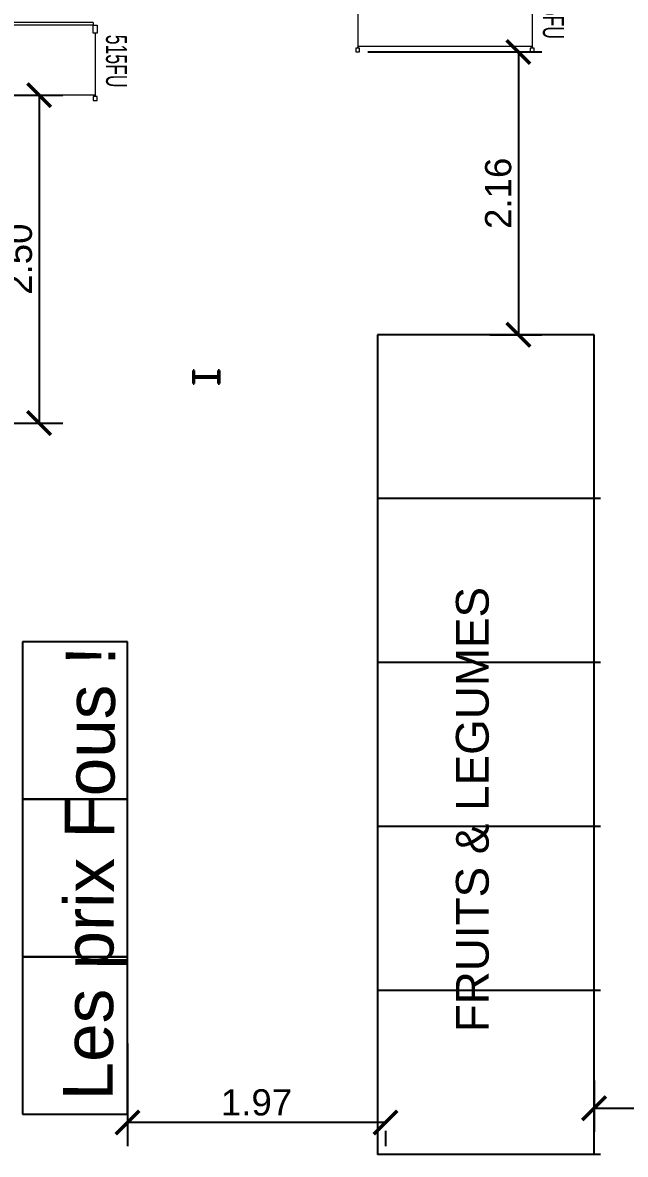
# Model space of a CAD drawing. Header units: millimetres. Extents: x 15590 to 15992, y 1055 to 1132.
# Drawn here: x 15766.63 to 15771.23, y 1073.54 to 1082.17 of the extents above; entities that cross this region are included whole.
import ezdxf
from ezdxf.enums import TextEntityAlignment as Align

# ---------------------------------------------------------------- set-up
doc = ezdxf.new("R2010")
doc.units = ezdxf.units.MM
doc.header["$MEASUREMENT"] = 0
doc.layers.get('0').update_dxf_attribs({"lineweight": 9})
doc.layers.add('DRAUF', color=7, linetype='Continuous')
doc.layers.add('structure', color=7, linetype='Continuous')
doc.styles.add('Arial Narrow', font='ARIALN.TTF', dxfattribs={"height": 0.3})
doc.styles.get("Standard").update_dxf_attribs({"font": 'swiss.ttf', "height": 0.2})
doc.dimstyles.get("Standard").update_dxf_attribs({"dimtxt": 0.2, "dimasz": 0.18, "dimexe": 0.18, "dimexo": 0.0625, "dimgap": 0.05, "dimtad": 1, "dimzin": 4, "dimdsep": 46, "dimtxsty": 'Standard', "dimblk": 'ARCHTICK', "dimcen": 0.09, "dimadec": 0, "dimazin": 0, "dimtfac": 1, "dimtofl": 0, "dimtmove": 0, "dimatfit": 3, "dimfxl": 1, "dimtolj": 1, "dimtzin": 0, "dimarcsym": 0})

# ---------------------------------------------------------------- blocks, each defined once
blk = doc.blocks.new('_ArchTick')
at = {"color": 0, "linetype": 'ByBlock', "const_width": 0.15}
blk.add_lwpolyline([(-0.5, -0.5), (0.5, 0.5)], dxfattribs=at)
blk = doc.blocks.new('*D256')
at = {"color": 0, "lineweight": -2, "transparency": 16777216}
for p, q in [((15766.3506, 1081.6185), (15766.937, 1081.6185)), ((15766.757, 1081.6185), (15766.757, 1079.1179)), ((15766.5666, 1079.1179), (15766.937, 1079.1179))]:
    blk.add_line(p, q, dxfattribs=at)
at = {"layer": 'DEFPOINTS', "color": 0, "transparency": 16777216}
for p in [(15766.2881, 1081.6185), (15766.5041, 1079.1179), (15766.757, 1079.1179)]:
    blk.add_point(p, dxfattribs=at)
at = {"color": 0, "lineweight": -2, "transparency": 16777216, "xscale": 0.18, "yscale": 0.18, "zscale": 0.18}
for p, rotation in [((15766.757, 1081.6185), 90), ((15766.757, 1079.1179), 270)]:
    blk.add_blockref('_ArchTick', p, dxfattribs=dict(at, rotation=rotation))
at = {"color": 0, "transparency": 16777216, "insert": (15766.6042, 1080.3682), "char_height": 0.2, "attachment_point": 5, "rotation": 90}
blk.add_mtext('\\A1;2.50', dxfattribs=at)
blk = doc.blocks.new('les prix fous')
at = {"layer": 'DRAUF'}
for p, q in [((0.4, 1.2), (-0.4, 1.2)), ((-0.4, 1.2), (-0.4, 0)), ((0.4, 0), (0.4, 1.2)), ((-0.4, 0), (0.4, 0))]:
    blk.add_line(p, q, dxfattribs=at)
blk = doc.blocks.new('TG 515X133')
at = {"color": 6}
for p, q in [((-0.68, 0.02), (-0.68, 0.08)), ((-0.68, 0.08), (-0.65, 0.08)), ((-0.65, 0.02), (-0.68, 0.02)), ((-0.65, 0.08), (-0.65, 0.02)), ((-0.65, 0), (-0.65, 0.02)), ((-0.65, 0.02), (0.65, 0.02)), ((-0.65, 0), (0.65, 0)), ((0.68, 0.08), (0.65, 0.08)), ((0.65, 0.08), (0.65, 0.02)), ((0.65, 0.02), (0.68, 0.02)), ((0.65, 0.02), (0.65, 0)), ((0.68, 0.02), (0.68, 0.08))]:
    blk.add_line(p, q, dxfattribs=at)
for points in [[(-0.665, 0.5535), (-0.665, 0.5635), (-0.65, 0.5635), (-0.65, 0.5935), (-0.68, 0.5935), (-0.68, 0.5635), (-0.665, 0.5635), (-0.665, 0.5535)], [(-0.665, 0.08), (-0.665, 0.5535)], [(-0.665, 0.553), (0.665, 0.553)], [(0.665, 0.5535), (0.665, 0.5635), (0.68, 0.5635), (0.68, 0.5935), (0.65, 0.5935), (0.65, 0.5635), (0.665, 0.5635), (0.665, 0.5535)], [(0.665, 0.08), (0.665, 0.5535)]]:
    blk.add_lwpolyline(points, dxfattribs=at)
blk = doc.blocks.new('TG 515X133 1')
blk.add_blockref('TG 515X133', (0, 0))
at = {"color": 151, "lineweight": 15, "width": 0.6}
blk.add_text('515FU', height=0.16, rotation=90, dxfattribs=at).set_placement((-0.8273, 0.4949), align=Align.MIDDLE_RIGHT)
blk = doc.blocks.new('*D276')
at = {"color": 0, "lineweight": -2, "transparency": 16777216}
for p, q in [((15767.4317, 1074.387), (15767.4317, 1073.6047)), ((15769.3987, 1073.7847), (15767.4317, 1073.7847)), ((15769.3987, 1073.7222), (15769.3987, 1073.6047))]:
    blk.add_line(p, q, dxfattribs=at)
at = {"layer": 'DEFPOINTS', "color": 0, "transparency": 16777216}
for p in [(15767.4317, 1074.4495), (15767.4317, 1073.7847), (15769.3987, 1073.7847)]:
    blk.add_point(p, dxfattribs=at)
at = {"color": 0, "lineweight": -2, "transparency": 16777216, "xscale": 0.18, "yscale": 0.18, "zscale": 0.18, "rotation": 180}
blk.add_blockref('_ArchTick', (15767.4317, 1073.7847), dxfattribs=at)
at = {"color": 0, "lineweight": -2, "transparency": 16777216, "xscale": 0.18, "yscale": 0.18, "zscale": 0.18}
blk.add_blockref('_ArchTick', (15769.3987, 1073.7847), dxfattribs=at)
at = {"color": 0, "transparency": 16777216, "insert": (15768.4152, 1073.9374), "char_height": 0.2, "attachment_point": 5}
blk.add_mtext('\\A1;1.97', dxfattribs=at)
blk = doc.blocks.new('*D261')
at = {"color": 0, "lineweight": -2, "transparency": 16777216}
for p, q in [((15769.2641, 1081.9485), (15770.5917, 1081.9485)), ((15770.4117, 1081.9485), (15770.4117, 1079.7922)), ((15770.1945, 1079.7922), (15770.5917, 1079.7922))]:
    blk.add_line(p, q, dxfattribs=at)
at = {"layer": 'DEFPOINTS', "color": 0, "transparency": 16777216}
for p in [(15769.2016, 1081.9485), (15770.132, 1079.7922), (15770.4117, 1079.7922)]:
    blk.add_point(p, dxfattribs=at)
at = {"color": 0, "lineweight": -2, "transparency": 16777216, "xscale": 0.18, "yscale": 0.18, "zscale": 0.18}
for p, rotation in [((15770.4117, 1081.9485), 90), ((15770.4117, 1079.7922), 270)]:
    blk.add_blockref('_ArchTick', p, dxfattribs=dict(at, rotation=rotation))
at = {"color": 0, "transparency": 16777216, "insert": (15770.2589, 1080.8704), "char_height": 0.2, "attachment_point": 5, "rotation": 90}
blk.add_mtext('\\A1;2.16', dxfattribs=at)
blk = doc.blocks.new('A$C366C29EA')
at = {"color": 3}
for p, q in [((-0.05, 0), (-0.05, 1.7)), ((1.2, 0.05), (1.2, 1.7)), ((-0.05, 0.05), (1.2, 0.05))]:
    blk.add_line(p, q, dxfattribs=at)
at = {"layer": 'DRAUF', "color": 3}
blk.add_line((1.2, 1.7), (-0.05, 1.7), dxfattribs=at)
blk = doc.blocks.new('*D278')
at = {"color": 0, "lineweight": -2, "transparency": 16777216}
for p, q in [((15770.9887, 1074.1047), (15770.9887, 1073.7147)), ((15772.7848, 1074.1062), (15772.7848, 1073.7147)), ((15770.9887, 1073.8947), (15772.7848, 1073.8947))]:
    blk.add_line(p, q, dxfattribs=at)
at = {"layer": 'DEFPOINTS', "color": 0, "transparency": 16777216}
for p in [(15770.9887, 1074.1672), (15772.7848, 1074.1687), (15772.7848, 1073.8947)]:
    blk.add_point(p, dxfattribs=at)
at = {"color": 0, "lineweight": -2, "transparency": 16777216, "xscale": 0.18, "yscale": 0.18, "zscale": 0.18, "rotation": 180}
blk.add_blockref('_ArchTick', (15770.9887, 1073.8947), dxfattribs=at)
at = {"color": 0, "lineweight": -2, "transparency": 16777216, "xscale": 0.18, "yscale": 0.18, "zscale": 0.18}
blk.add_blockref('_ArchTick', (15772.7848, 1073.8947), dxfattribs=at)
at = {"color": 0, "transparency": 16777216, "insert": (15771.8867, 1074.0474), "char_height": 0.2, "attachment_point": 5}
blk.add_mtext('\\A1;1.80', dxfattribs=at)

msp = doc.modelspace()

# ---------------------------------------------------------------- linework, layer by layer
at = {"layer": 'structure', "color": 160, "linetype": 'Continuous', "lineweight": 35, "ltscale": 1000}
for p, q in [((15767.9401, 1079.5196), (15767.9316, 1079.5196)), ((15767.9316, 1079.5196), (15767.9316, 1079.4196)), ((15767.9401, 1079.478), (15767.9401, 1079.5196)), ((15768.1316, 1079.5196), (15768.1231, 1079.5196)), ((15768.1231, 1079.5196), (15768.1231, 1079.478)), ((15768.1316, 1079.4196), (15768.1316, 1079.5196)), ((15767.9316, 1079.4196), (15767.9401, 1079.4196)), ((15767.9401, 1079.4196), (15767.9401, 1079.4612)), ((15768.1175, 1079.4724), (15767.9457, 1079.4724)), ((15767.9457, 1079.4668), (15768.1175, 1079.4668)), ((15768.1231, 1079.4612), (15768.1231, 1079.4196)), ((15768.1231, 1079.4196), (15768.1316, 1079.4196))]:
    msp.add_line(p, q, dxfattribs=at)
for centre, start, end in [((15767.9457, 1079.478), 180, 270), ((15767.9457, 1079.4612), 90, 180), ((15768.1175, 1079.478), 270, 0), ((15768.1175, 1079.4612), 0, 90)]:
    msp.add_arc(centre, 0.0056, start, end, dxfattribs=at)

# ---------------------------------------------------------------- block references
at = {"rotation": 180}
for name, p in [('TG 515X133 1', (15769.8516, 1082.542)), ('TG 515X133 1', (15766.5203, 1082.172)), ('les prix fous', (15767.0317, 1077.4495)), ('les prix fous', (15767.0317, 1076.2495)), ('les prix fous', (15767.0317, 1075.0495))]:
    msp.add_blockref(name, p, dxfattribs=at)
at = {"layer": 'DRAUF', "color": 3, "rotation": 90}
for p in [(15771.0387, 1078.5922), (15771.0387, 1077.3422), (15771.0387, 1076.0922), (15771.0387, 1074.8422), (15771.0387, 1073.5922)]:
    msp.add_blockref('A$C366C29EA', p, dxfattribs=at)

# ---------------------------------------------------------------- texts
at = {"width": 186.593401, "attachment_point": 2, "style": 'Arial Narrow'}
for s, insert, char_height, rotation in [('{\\fArial|b0|i0|c0|p34;\\C3;FRUITS & LEGUMES}', (15769.9356, 1076.1711), 0.25, 90), ('{\\fArial|b0|i0|c0|p34;Les prix Fous !}', (15766.9499, 1075.6869), 0.378114, 89.65499)]:
    msp.add_mtext(s, dxfattribs=dict(at, insert=insert, char_height=char_height, rotation=rotation))

# ---------------------------------------------------------------- dimensions: what is measured, and where the dimension line sits
for base, p1, p2, picture, middle in [((15770.4117, 1079.7922), (15769.2016, 1081.9485), (15770.132, 1079.7922), '*D261', (15770.2589, 1080.8704)), ((15766.757, 1079.1179), (15766.2881, 1081.6185), (15766.5041, 1079.1179), '*D256', (15766.6042, 1080.3682))]:
    dim = msp.add_linear_dim(base=base, p1=p1, p2=p2, angle=90, dimstyle='Standard')
    dim.commit()
    dim.dimension.update_dxf_attribs({"geometry": picture, "text_midpoint": middle})
for base, p1, p2, picture, middle in [((15767.4317, 1073.7847), (15769.3987, 1073.7847), (15767.4317, 1074.4495), '*D276', (15768.4152, 1073.9374)), ((15772.7848, 1073.8947), (15770.9887, 1074.1672), (15772.7848, 1074.1687), '*D278', (15771.8867, 1074.0474))]:
    dim = msp.add_linear_dim(base=base, p1=p1, p2=p2, dimstyle='Standard')
    dim.commit()
    dim.dimension.update_dxf_attribs({"geometry": picture, "text_midpoint": middle})

doc.saveas('drawing.dxf')
